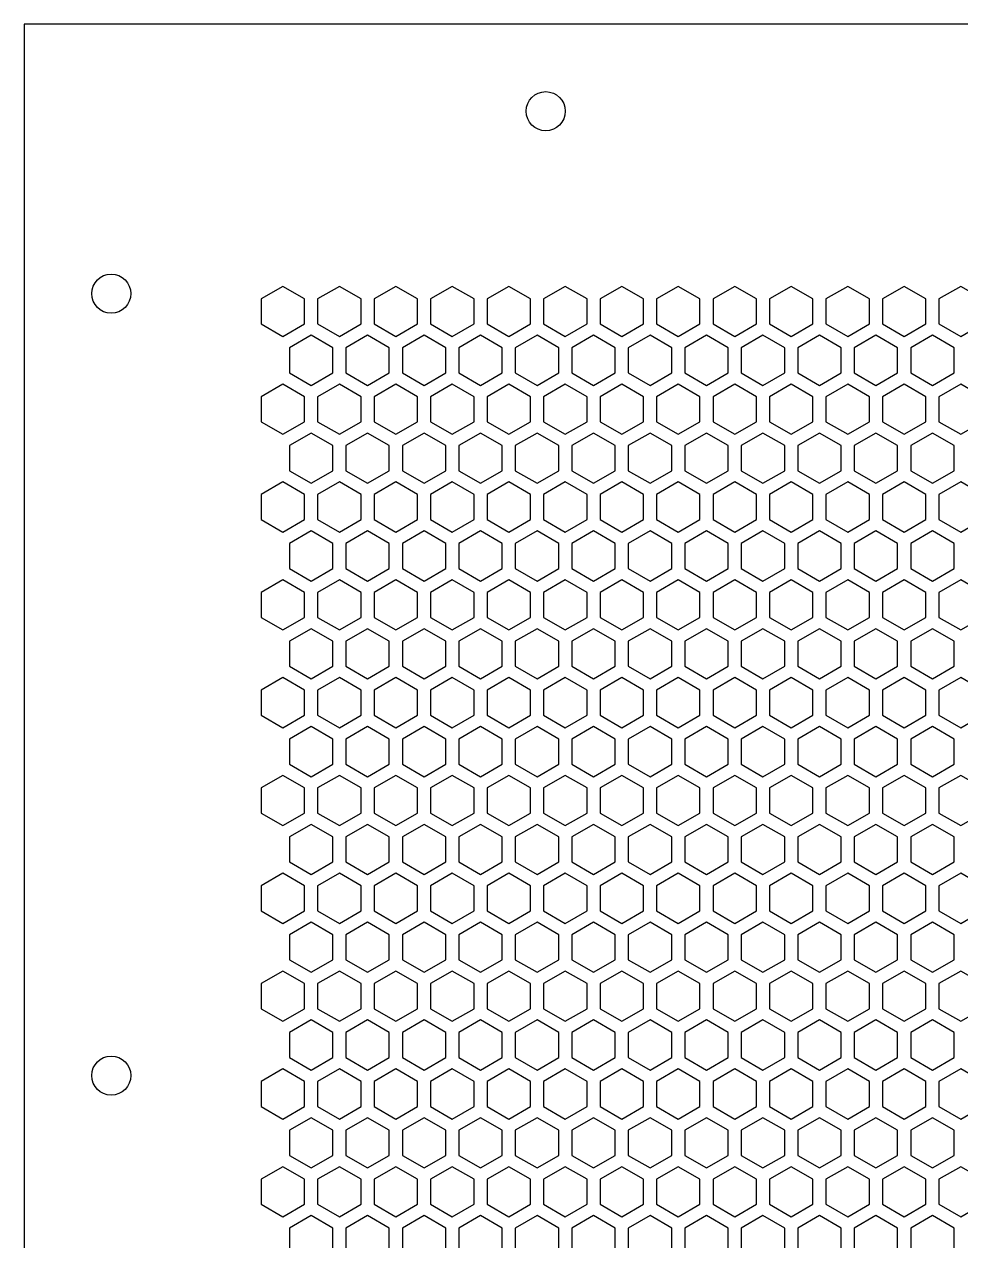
# Model space of a CAD drawing. Header units: millimetres. Extents: x 0 to 430, y 0 to 571.
# Drawn here: x 0 to 107.8, y 431 to 571 of the extents above; entities that cross this region are included whole.
import ezdxf

# ---------------------------------------------------------------- set-up
doc = ezdxf.new("R2010")
doc.units = ezdxf.units.MM
doc.layers.add('CUT', color=1, linetype='CONTINUOUS')

msp = doc.modelspace()

# ---------------------------------------------------------------- linework, layer by layer
at = {"layer": 'CUT'}
for p, q in [((430, 571), (0, 571)), ((0, 571), (0, 0))]:
    msp.add_line(p, q, dxfattribs=at)
for points in [[(32.25, 539.3975), (29.75, 540.8409), (27.25, 539.3975), (27.25, 536.5108), (29.75, 535.0674), (32.25, 536.5108)], [(38.75, 539.3975), (36.25, 540.8409), (33.75, 539.3975), (33.75, 536.5108), (36.25, 535.0674), (38.75, 536.5108)], [(45.25, 539.3975), (42.75, 540.8409), (40.25, 539.3975), (40.25, 536.5108), (42.75, 535.0674), (45.25, 536.5108)], [(51.75, 539.3975), (49.25, 540.8409), (46.75, 539.3975), (46.75, 536.5108), (49.25, 535.0674), (51.75, 536.5108)], [(58.25, 539.3975), (55.75, 540.8409), (53.25, 539.3975), (53.25, 536.5108), (55.75, 535.0674), (58.25, 536.5108)], [(64.75, 539.3975), (62.25, 540.8409), (59.75, 539.3975), (59.75, 536.5108), (62.25, 535.0674), (64.75, 536.5108)], [(71.25, 539.3975), (68.75, 540.8409), (66.25, 539.3975), (66.25, 536.5108), (68.75, 535.0674), (71.25, 536.5108)], [(77.75, 539.3975), (75.25, 540.8409), (72.75, 539.3975), (72.75, 536.5108), (75.25, 535.0674), (77.75, 536.5108)], [(84.25, 539.3975), (81.75, 540.8409), (79.25, 539.3975), (79.25, 536.5108), (81.75, 535.0674), (84.25, 536.5108)], [(90.75, 539.3975), (88.25, 540.8409), (85.75, 539.3975), (85.75, 536.5108), (88.25, 535.0674), (90.75, 536.5108)], [(97.25, 539.3975), (94.75, 540.8409), (92.25, 539.3975), (92.25, 536.5108), (94.75, 535.0674), (97.25, 536.5108)], [(103.75, 539.3975), (101.25, 540.8409), (98.75, 539.3975), (98.75, 536.5108), (101.25, 535.0674), (103.75, 536.5108)], [(110.25, 539.3975), (107.75, 540.8409), (105.25, 539.3975), (105.25, 536.5108), (107.75, 535.0674), (110.25, 536.5108)], [(35.5, 533.7683), (33, 535.2117), (30.5, 533.7683), (30.5, 530.8816), (33, 529.4382), (35.5, 530.8816)], [(42, 533.7683), (39.5, 535.2117), (37, 533.7683), (37, 530.8816), (39.5, 529.4382), (42, 530.8816)], [(48.5, 533.7683), (46, 535.2117), (43.5, 533.7683), (43.5, 530.8816), (46, 529.4382), (48.5, 530.8816)], [(55, 533.7683), (52.5, 535.2117), (50, 533.7683), (50, 530.8816), (52.5, 529.4382), (55, 530.8816)], [(61.5, 533.7683), (59, 535.2117), (56.5, 533.7683), (56.5, 530.8816), (59, 529.4382), (61.5, 530.8816)], [(68, 533.7683), (65.5, 535.2117), (63, 533.7683), (63, 530.8816), (65.5, 529.4382), (68, 530.8816)], [(74.5, 533.7683), (72, 535.2117), (69.5, 533.7683), (69.5, 530.8816), (72, 529.4382), (74.5, 530.8816)], [(81, 533.7683), (78.5, 535.2117), (76, 533.7683), (76, 530.8816), (78.5, 529.4382), (81, 530.8816)], [(87.5, 533.7683), (85, 535.2117), (82.5, 533.7683), (82.5, 530.8816), (85, 529.4382), (87.5, 530.8816)], [(94, 533.7683), (91.5, 535.2117), (89, 533.7683), (89, 530.8816), (91.5, 529.4382), (94, 530.8816)], [(100.5, 533.7683), (98, 535.2117), (95.5, 533.7683), (95.5, 530.8816), (98, 529.4382), (100.5, 530.8816)], [(107, 533.7683), (104.5, 535.2117), (102, 533.7683), (102, 530.8816), (104.5, 529.4382), (107, 530.8816)], [(32.25, 528.1392), (29.75, 529.5826), (27.25, 528.1392), (27.25, 525.2524), (29.75, 523.8091), (32.25, 525.2524)], [(38.75, 528.1392), (36.25, 529.5826), (33.75, 528.1392), (33.75, 525.2524), (36.25, 523.8091), (38.75, 525.2524)], [(45.25, 528.1392), (42.75, 529.5826), (40.25, 528.1392), (40.25, 525.2524), (42.75, 523.8091), (45.25, 525.2524)], [(51.75, 528.1392), (49.25, 529.5826), (46.75, 528.1392), (46.75, 525.2524), (49.25, 523.8091), (51.75, 525.2524)], [(58.25, 528.1392), (55.75, 529.5826), (53.25, 528.1392), (53.25, 525.2524), (55.75, 523.8091), (58.25, 525.2524)], [(64.75, 528.1392), (62.25, 529.5826), (59.75, 528.1392), (59.75, 525.2524), (62.25, 523.8091), (64.75, 525.2524)], [(71.25, 528.1392), (68.75, 529.5826), (66.25, 528.1392), (66.25, 525.2524), (68.75, 523.8091), (71.25, 525.2524)], [(77.75, 528.1392), (75.25, 529.5826), (72.75, 528.1392), (72.75, 525.2524), (75.25, 523.8091), (77.75, 525.2524)], [(84.25, 528.1392), (81.75, 529.5826), (79.25, 528.1392), (79.25, 525.2524), (81.75, 523.8091), (84.25, 525.2524)], [(90.75, 528.1392), (88.25, 529.5826), (85.75, 528.1392), (85.75, 525.2524), (88.25, 523.8091), (90.75, 525.2524)], [(97.25, 528.1392), (94.75, 529.5826), (92.25, 528.1392), (92.25, 525.2524), (94.75, 523.8091), (97.25, 525.2524)], [(103.75, 528.1392), (101.25, 529.5826), (98.75, 528.1392), (98.75, 525.2524), (101.25, 523.8091), (103.75, 525.2524)], [(110.25, 528.1392), (107.75, 529.5826), (105.25, 528.1392), (105.25, 525.2524), (107.75, 523.8091), (110.25, 525.2524)], [(35.5, 522.51), (33, 523.9534), (30.5, 522.51), (30.5, 519.6233), (33, 518.1799), (35.5, 519.6233)], [(42, 522.51), (39.5, 523.9534), (37, 522.51), (37, 519.6233), (39.5, 518.1799), (42, 519.6233)], [(48.5, 522.51), (46, 523.9534), (43.5, 522.51), (43.5, 519.6233), (46, 518.1799), (48.5, 519.6233)], [(55, 522.51), (52.5, 523.9534), (50, 522.51), (50, 519.6233), (52.5, 518.1799), (55, 519.6233)], [(61.5, 522.51), (59, 523.9534), (56.5, 522.51), (56.5, 519.6233), (59, 518.1799), (61.5, 519.6233)], [(68, 522.51), (65.5, 523.9534), (63, 522.51), (63, 519.6233), (65.5, 518.1799), (68, 519.6233)], [(74.5, 522.51), (72, 523.9534), (69.5, 522.51), (69.5, 519.6233), (72, 518.1799), (74.5, 519.6233)], [(81, 522.51), (78.5, 523.9534), (76, 522.51), (76, 519.6233), (78.5, 518.1799), (81, 519.6233)], [(87.5, 522.51), (85, 523.9534), (82.5, 522.51), (82.5, 519.6233), (85, 518.1799), (87.5, 519.6233)], [(94, 522.51), (91.5, 523.9534), (89, 522.51), (89, 519.6233), (91.5, 518.1799), (94, 519.6233)], [(100.5, 522.51), (98, 523.9534), (95.5, 522.51), (95.5, 519.6233), (98, 518.1799), (100.5, 519.6233)], [(107, 522.51), (104.5, 523.9534), (102, 522.51), (102, 519.6233), (104.5, 518.1799), (107, 519.6233)], [(32.25, 516.8809), (29.75, 518.3242), (27.25, 516.8809), (27.25, 513.9941), (29.75, 512.5507), (32.25, 513.9941)], [(38.75, 516.8809), (36.25, 518.3242), (33.75, 516.8809), (33.75, 513.9941), (36.25, 512.5507), (38.75, 513.9941)], [(45.25, 516.8809), (42.75, 518.3242), (40.25, 516.8809), (40.25, 513.9941), (42.75, 512.5507), (45.25, 513.9941)], [(51.75, 516.8809), (49.25, 518.3242), (46.75, 516.8809), (46.75, 513.9941), (49.25, 512.5507), (51.75, 513.9941)], [(58.25, 516.8809), (55.75, 518.3242), (53.25, 516.8809), (53.25, 513.9941), (55.75, 512.5507), (58.25, 513.9941)], [(64.75, 516.8809), (62.25, 518.3242), (59.75, 516.8809), (59.75, 513.9941), (62.25, 512.5507), (64.75, 513.9941)], [(71.25, 516.8809), (68.75, 518.3242), (66.25, 516.8809), (66.25, 513.9941), (68.75, 512.5507), (71.25, 513.9941)], [(77.75, 516.8809), (75.25, 518.3242), (72.75, 516.8809), (72.75, 513.9941), (75.25, 512.5507), (77.75, 513.9941)], [(84.25, 516.8809), (81.75, 518.3242), (79.25, 516.8809), (79.25, 513.9941), (81.75, 512.5507), (84.25, 513.9941)], [(90.75, 516.8809), (88.25, 518.3242), (85.75, 516.8809), (85.75, 513.9941), (88.25, 512.5507), (90.75, 513.9941)], [(97.25, 516.8809), (94.75, 518.3242), (92.25, 516.8809), (92.25, 513.9941), (94.75, 512.5507), (97.25, 513.9941)], [(103.75, 516.8809), (101.25, 518.3242), (98.75, 516.8809), (98.75, 513.9941), (101.25, 512.5507), (103.75, 513.9941)], [(110.25, 516.8809), (107.75, 518.3242), (105.25, 516.8809), (105.25, 513.9941), (107.75, 512.5507), (110.25, 513.9941)], [(35.5, 511.2517), (33, 512.6951), (30.5, 511.2517), (30.5, 508.3649), (33, 506.9216), (35.5, 508.3649)], [(42, 511.2517), (39.5, 512.6951), (37, 511.2517), (37, 508.3649), (39.5, 506.9216), (42, 508.3649)], [(48.5, 511.2517), (46, 512.6951), (43.5, 511.2517), (43.5, 508.3649), (46, 506.9216), (48.5, 508.3649)], [(55, 511.2517), (52.5, 512.6951), (50, 511.2517), (50, 508.3649), (52.5, 506.9216), (55, 508.3649)], [(61.5, 511.2517), (59, 512.6951), (56.5, 511.2517), (56.5, 508.3649), (59, 506.9216), (61.5, 508.3649)], [(68, 511.2517), (65.5, 512.6951), (63, 511.2517), (63, 508.3649), (65.5, 506.9216), (68, 508.3649)], [(74.5, 511.2517), (72, 512.6951), (69.5, 511.2517), (69.5, 508.3649), (72, 506.9216), (74.5, 508.3649)], [(81, 511.2517), (78.5, 512.6951), (76, 511.2517), (76, 508.3649), (78.5, 506.9216), (81, 508.3649)], [(87.5, 511.2517), (85, 512.6951), (82.5, 511.2517), (82.5, 508.3649), (85, 506.9216), (87.5, 508.3649)], [(94, 511.2517), (91.5, 512.6951), (89, 511.2517), (89, 508.3649), (91.5, 506.9216), (94, 508.3649)], [(100.5, 511.2517), (98, 512.6951), (95.5, 511.2517), (95.5, 508.3649), (98, 506.9216), (100.5, 508.3649)], [(107, 511.2517), (104.5, 512.6951), (102, 511.2517), (102, 508.3649), (104.5, 506.9216), (107, 508.3649)], [(32.25, 505.6225), (29.75, 507.0659), (27.25, 505.6225), (27.25, 502.7358), (29.75, 501.2924), (32.25, 502.7358)], [(38.75, 505.6225), (36.25, 507.0659), (33.75, 505.6225), (33.75, 502.7358), (36.25, 501.2924), (38.75, 502.7358)], [(45.25, 505.6225), (42.75, 507.0659), (40.25, 505.6225), (40.25, 502.7358), (42.75, 501.2924), (45.25, 502.7358)], [(51.75, 505.6225), (49.25, 507.0659), (46.75, 505.6225), (46.75, 502.7358), (49.25, 501.2924), (51.75, 502.7358)], [(58.25, 505.6225), (55.75, 507.0659), (53.25, 505.6225), (53.25, 502.7358), (55.75, 501.2924), (58.25, 502.7358)], [(64.75, 505.6225), (62.25, 507.0659), (59.75, 505.6225), (59.75, 502.7358), (62.25, 501.2924), (64.75, 502.7358)], [(71.25, 505.6225), (68.75, 507.0659), (66.25, 505.6225), (66.25, 502.7358), (68.75, 501.2924), (71.25, 502.7358)], [(77.75, 505.6225), (75.25, 507.0659), (72.75, 505.6225), (72.75, 502.7358), (75.25, 501.2924), (77.75, 502.7358)], [(84.25, 505.6225), (81.75, 507.0659), (79.25, 505.6225), (79.25, 502.7358), (81.75, 501.2924), (84.25, 502.7358)], [(90.75, 505.6225), (88.25, 507.0659), (85.75, 505.6225), (85.75, 502.7358), (88.25, 501.2924), (90.75, 502.7358)], [(97.25, 505.6225), (94.75, 507.0659), (92.25, 505.6225), (92.25, 502.7358), (94.75, 501.2924), (97.25, 502.7358)], [(103.75, 505.6225), (101.25, 507.0659), (98.75, 505.6225), (98.75, 502.7358), (101.25, 501.2924), (103.75, 502.7358)], [(110.25, 505.6225), (107.75, 507.0659), (105.25, 505.6225), (105.25, 502.7358), (107.75, 501.2924), (110.25, 502.7358)], [(35.5, 499.9934), (33, 501.4367), (30.5, 499.9934), (30.5, 497.1066), (33, 495.6632), (35.5, 497.1066)], [(42, 499.9934), (39.5, 501.4367), (37, 499.9934), (37, 497.1066), (39.5, 495.6632), (42, 497.1066)], [(48.5, 499.9934), (46, 501.4367), (43.5, 499.9934), (43.5, 497.1066), (46, 495.6632), (48.5, 497.1066)], [(55, 499.9934), (52.5, 501.4367), (50, 499.9934), (50, 497.1066), (52.5, 495.6632), (55, 497.1066)], [(61.5, 499.9934), (59, 501.4367), (56.5, 499.9934), (56.5, 497.1066), (59, 495.6632), (61.5, 497.1066)], [(68, 499.9934), (65.5, 501.4367), (63, 499.9934), (63, 497.1066), (65.5, 495.6632), (68, 497.1066)], [(74.5, 499.9934), (72, 501.4367), (69.5, 499.9934), (69.5, 497.1066), (72, 495.6632), (74.5, 497.1066)], [(81, 499.9934), (78.5, 501.4367), (76, 499.9934), (76, 497.1066), (78.5, 495.6632), (81, 497.1066)], [(87.5, 499.9934), (85, 501.4367), (82.5, 499.9934), (82.5, 497.1066), (85, 495.6632), (87.5, 497.1066)], [(94, 499.9934), (91.5, 501.4367), (89, 499.9934), (89, 497.1066), (91.5, 495.6632), (94, 497.1066)], [(100.5, 499.9934), (98, 501.4367), (95.5, 499.9934), (95.5, 497.1066), (98, 495.6632), (100.5, 497.1066)], [(107, 499.9934), (104.5, 501.4367), (102, 499.9934), (102, 497.1066), (104.5, 495.6632), (107, 497.1066)], [(32.25, 494.3642), (29.75, 495.8076), (27.25, 494.3642), (27.25, 491.4774), (29.75, 490.0341), (32.25, 491.4774)], [(38.75, 494.3642), (36.25, 495.8076), (33.75, 494.3642), (33.75, 491.4774), (36.25, 490.0341), (38.75, 491.4774)], [(45.25, 494.3642), (42.75, 495.8076), (40.25, 494.3642), (40.25, 491.4774), (42.75, 490.0341), (45.25, 491.4774)], [(51.75, 494.3642), (49.25, 495.8076), (46.75, 494.3642), (46.75, 491.4774), (49.25, 490.0341), (51.75, 491.4774)], [(58.25, 494.3642), (55.75, 495.8076), (53.25, 494.3642), (53.25, 491.4774), (55.75, 490.0341), (58.25, 491.4774)], [(64.75, 494.3642), (62.25, 495.8076), (59.75, 494.3642), (59.75, 491.4774), (62.25, 490.0341), (64.75, 491.4774)], [(71.25, 494.3642), (68.75, 495.8076), (66.25, 494.3642), (66.25, 491.4774), (68.75, 490.0341), (71.25, 491.4774)], [(77.75, 494.3642), (75.25, 495.8076), (72.75, 494.3642), (72.75, 491.4774), (75.25, 490.0341), (77.75, 491.4774)], [(84.25, 494.3642), (81.75, 495.8076), (79.25, 494.3642), (79.25, 491.4774), (81.75, 490.0341), (84.25, 491.4774)], [(90.75, 494.3642), (88.25, 495.8076), (85.75, 494.3642), (85.75, 491.4774), (88.25, 490.0341), (90.75, 491.4774)], [(97.25, 494.3642), (94.75, 495.8076), (92.25, 494.3642), (92.25, 491.4774), (94.75, 490.0341), (97.25, 491.4774)], [(103.75, 494.3642), (101.25, 495.8076), (98.75, 494.3642), (98.75, 491.4774), (101.25, 490.0341), (103.75, 491.4774)], [(110.25, 494.3642), (107.75, 495.8076), (105.25, 494.3642), (105.25, 491.4774), (107.75, 490.0341), (110.25, 491.4774)], [(35.5, 488.735), (33, 490.1784), (30.5, 488.735), (30.5, 485.8483), (33, 484.4049), (35.5, 485.8483)], [(42, 488.735), (39.5, 490.1784), (37, 488.735), (37, 485.8483), (39.5, 484.4049), (42, 485.8483)], [(48.5, 488.735), (46, 490.1784), (43.5, 488.735), (43.5, 485.8483), (46, 484.4049), (48.5, 485.8483)], [(55, 488.735), (52.5, 490.1784), (50, 488.735), (50, 485.8483), (52.5, 484.4049), (55, 485.8483)], [(61.5, 488.735), (59, 490.1784), (56.5, 488.735), (56.5, 485.8483), (59, 484.4049), (61.5, 485.8483)], [(68, 488.735), (65.5, 490.1784), (63, 488.735), (63, 485.8483), (65.5, 484.4049), (68, 485.8483)], [(74.5, 488.735), (72, 490.1784), (69.5, 488.735), (69.5, 485.8483), (72, 484.4049), (74.5, 485.8483)], [(81, 488.735), (78.5, 490.1784), (76, 488.735), (76, 485.8483), (78.5, 484.4049), (81, 485.8483)], [(87.5, 488.735), (85, 490.1784), (82.5, 488.735), (82.5, 485.8483), (85, 484.4049), (87.5, 485.8483)], [(94, 488.735), (91.5, 490.1784), (89, 488.735), (89, 485.8483), (91.5, 484.4049), (94, 485.8483)], [(100.5, 488.735), (98, 490.1784), (95.5, 488.735), (95.5, 485.8483), (98, 484.4049), (100.5, 485.8483)], [(107, 488.735), (104.5, 490.1784), (102, 488.735), (102, 485.8483), (104.5, 484.4049), (107, 485.8483)], [(32.25, 483.1059), (29.75, 484.5492), (27.25, 483.1059), (27.25, 480.2191), (29.75, 478.7757), (32.25, 480.2191)], [(38.75, 483.1059), (36.25, 484.5492), (33.75, 483.1059), (33.75, 480.2191), (36.25, 478.7757), (38.75, 480.2191)], [(45.25, 483.1059), (42.75, 484.5492), (40.25, 483.1059), (40.25, 480.2191), (42.75, 478.7757), (45.25, 480.2191)], [(51.75, 483.1059), (49.25, 484.5492), (46.75, 483.1059), (46.75, 480.2191), (49.25, 478.7757), (51.75, 480.2191)], [(58.25, 483.1059), (55.75, 484.5492), (53.25, 483.1059), (53.25, 480.2191), (55.75, 478.7757), (58.25, 480.2191)], [(64.75, 483.1059), (62.25, 484.5492), (59.75, 483.1059), (59.75, 480.2191), (62.25, 478.7757), (64.75, 480.2191)], [(71.25, 483.1059), (68.75, 484.5492), (66.25, 483.1059), (66.25, 480.2191), (68.75, 478.7757), (71.25, 480.2191)], [(77.75, 483.1059), (75.25, 484.5492), (72.75, 483.1059), (72.75, 480.2191), (75.25, 478.7757), (77.75, 480.2191)], [(84.25, 483.1059), (81.75, 484.5492), (79.25, 483.1059), (79.25, 480.2191), (81.75, 478.7757), (84.25, 480.2191)], [(90.75, 483.1059), (88.25, 484.5492), (85.75, 483.1059), (85.75, 480.2191), (88.25, 478.7757), (90.75, 480.2191)], [(97.25, 483.1059), (94.75, 484.5492), (92.25, 483.1059), (92.25, 480.2191), (94.75, 478.7757), (97.25, 480.2191)], [(103.75, 483.1059), (101.25, 484.5492), (98.75, 483.1059), (98.75, 480.2191), (101.25, 478.7757), (103.75, 480.2191)], [(110.25, 483.1059), (107.75, 484.5492), (105.25, 483.1059), (105.25, 480.2191), (107.75, 478.7757), (110.25, 480.2191)], [(35.5, 477.4767), (33, 478.9201), (30.5, 477.4767), (30.5, 474.5899), (33, 473.1466), (35.5, 474.5899)], [(42, 477.4767), (39.5, 478.9201), (37, 477.4767), (37, 474.5899), (39.5, 473.1466), (42, 474.5899)], [(48.5, 477.4767), (46, 478.9201), (43.5, 477.4767), (43.5, 474.5899), (46, 473.1466), (48.5, 474.5899)], [(55, 477.4767), (52.5, 478.9201), (50, 477.4767), (50, 474.5899), (52.5, 473.1466), (55, 474.5899)], [(61.5, 477.4767), (59, 478.9201), (56.5, 477.4767), (56.5, 474.5899), (59, 473.1466), (61.5, 474.5899)], [(68, 477.4767), (65.5, 478.9201), (63, 477.4767), (63, 474.5899), (65.5, 473.1466), (68, 474.5899)], [(74.5, 477.4767), (72, 478.9201), (69.5, 477.4767), (69.5, 474.5899), (72, 473.1466), (74.5, 474.5899)], [(81, 477.4767), (78.5, 478.9201), (76, 477.4767), (76, 474.5899), (78.5, 473.1466), (81, 474.5899)], [(87.5, 477.4767), (85, 478.9201), (82.5, 477.4767), (82.5, 474.5899), (85, 473.1466), (87.5, 474.5899)], [(94, 477.4767), (91.5, 478.9201), (89, 477.4767), (89, 474.5899), (91.5, 473.1466), (94, 474.5899)], [(100.5, 477.4767), (98, 478.9201), (95.5, 477.4767), (95.5, 474.5899), (98, 473.1466), (100.5, 474.5899)], [(107, 477.4767), (104.5, 478.9201), (102, 477.4767), (102, 474.5899), (104.5, 473.1466), (107, 474.5899)], [(32.25, 471.8475), (29.75, 473.2909), (27.25, 471.8475), (27.25, 468.9608), (29.75, 467.5174), (32.25, 468.9608)], [(38.75, 471.8475), (36.25, 473.2909), (33.75, 471.8475), (33.75, 468.9608), (36.25, 467.5174), (38.75, 468.9608)], [(45.25, 471.8475), (42.75, 473.2909), (40.25, 471.8475), (40.25, 468.9608), (42.75, 467.5174), (45.25, 468.9608)], [(51.75, 471.8475), (49.25, 473.2909), (46.75, 471.8475), (46.75, 468.9608), (49.25, 467.5174), (51.75, 468.9608)], [(58.25, 471.8475), (55.75, 473.2909), (53.25, 471.8475), (53.25, 468.9608), (55.75, 467.5174), (58.25, 468.9608)], [(64.75, 471.8475), (62.25, 473.2909), (59.75, 471.8475), (59.75, 468.9608), (62.25, 467.5174), (64.75, 468.9608)], [(71.25, 471.8475), (68.75, 473.2909), (66.25, 471.8475), (66.25, 468.9608), (68.75, 467.5174), (71.25, 468.9608)], [(77.75, 471.8475), (75.25, 473.2909), (72.75, 471.8475), (72.75, 468.9608), (75.25, 467.5174), (77.75, 468.9608)], [(84.25, 471.8475), (81.75, 473.2909), (79.25, 471.8475), (79.25, 468.9608), (81.75, 467.5174), (84.25, 468.9608)], [(90.75, 471.8475), (88.25, 473.2909), (85.75, 471.8475), (85.75, 468.9608), (88.25, 467.5174), (90.75, 468.9608)], [(97.25, 471.8475), (94.75, 473.2909), (92.25, 471.8475), (92.25, 468.9608), (94.75, 467.5174), (97.25, 468.9608)], [(103.75, 471.8475), (101.25, 473.2909), (98.75, 471.8475), (98.75, 468.9608), (101.25, 467.5174), (103.75, 468.9608)], [(110.25, 471.8475), (107.75, 473.2909), (105.25, 471.8475), (105.25, 468.9608), (107.75, 467.5174), (110.25, 468.9608)], [(35.5, 466.2184), (33, 467.6617), (30.5, 466.2184), (30.5, 463.3316), (33, 461.8882), (35.5, 463.3316)], [(42, 466.2184), (39.5, 467.6617), (37, 466.2184), (37, 463.3316), (39.5, 461.8882), (42, 463.3316)], [(48.5, 466.2184), (46, 467.6617), (43.5, 466.2184), (43.5, 463.3316), (46, 461.8882), (48.5, 463.3316)], [(55, 466.2184), (52.5, 467.6617), (50, 466.2184), (50, 463.3316), (52.5, 461.8882), (55, 463.3316)], [(61.5, 466.2184), (59, 467.6617), (56.5, 466.2184), (56.5, 463.3316), (59, 461.8882), (61.5, 463.3316)], [(68, 466.2184), (65.5, 467.6617), (63, 466.2184), (63, 463.3316), (65.5, 461.8882), (68, 463.3316)], [(74.5, 466.2184), (72, 467.6617), (69.5, 466.2184), (69.5, 463.3316), (72, 461.8882), (74.5, 463.3316)], [(81, 466.2184), (78.5, 467.6617), (76, 466.2184), (76, 463.3316), (78.5, 461.8882), (81, 463.3316)], [(87.5, 466.2184), (85, 467.6617), (82.5, 466.2184), (82.5, 463.3316), (85, 461.8882), (87.5, 463.3316)], [(94, 466.2184), (91.5, 467.6617), (89, 466.2184), (89, 463.3316), (91.5, 461.8882), (94, 463.3316)], [(100.5, 466.2184), (98, 467.6617), (95.5, 466.2184), (95.5, 463.3316), (98, 461.8882), (100.5, 463.3316)], [(107, 466.2184), (104.5, 467.6617), (102, 466.2184), (102, 463.3316), (104.5, 461.8882), (107, 463.3316)], [(32.25, 460.5892), (29.75, 462.0326), (27.25, 460.5892), (27.25, 457.7024), (29.75, 456.2591), (32.25, 457.7024)], [(38.75, 460.5892), (36.25, 462.0326), (33.75, 460.5892), (33.75, 457.7024), (36.25, 456.2591), (38.75, 457.7024)], [(45.25, 460.5892), (42.75, 462.0326), (40.25, 460.5892), (40.25, 457.7024), (42.75, 456.2591), (45.25, 457.7024)], [(51.75, 460.5892), (49.25, 462.0326), (46.75, 460.5892), (46.75, 457.7024), (49.25, 456.2591), (51.75, 457.7024)], [(58.25, 460.5892), (55.75, 462.0326), (53.25, 460.5892), (53.25, 457.7024), (55.75, 456.2591), (58.25, 457.7024)], [(64.75, 460.5892), (62.25, 462.0326), (59.75, 460.5892), (59.75, 457.7024), (62.25, 456.2591), (64.75, 457.7024)], [(71.25, 460.5892), (68.75, 462.0326), (66.25, 460.5892), (66.25, 457.7024), (68.75, 456.2591), (71.25, 457.7024)], [(77.75, 460.5892), (75.25, 462.0326), (72.75, 460.5892), (72.75, 457.7024), (75.25, 456.2591), (77.75, 457.7024)], [(84.25, 460.5892), (81.75, 462.0326), (79.25, 460.5892), (79.25, 457.7024), (81.75, 456.2591), (84.25, 457.7024)], [(90.75, 460.5892), (88.25, 462.0326), (85.75, 460.5892), (85.75, 457.7024), (88.25, 456.2591), (90.75, 457.7024)], [(97.25, 460.5892), (94.75, 462.0326), (92.25, 460.5892), (92.25, 457.7024), (94.75, 456.2591), (97.25, 457.7024)], [(103.75, 460.5892), (101.25, 462.0326), (98.75, 460.5892), (98.75, 457.7024), (101.25, 456.2591), (103.75, 457.7024)], [(110.25, 460.5892), (107.75, 462.0326), (105.25, 460.5892), (105.25, 457.7024), (107.75, 456.2591), (110.25, 457.7024)], [(35.5, 454.96), (33, 456.4034), (30.5, 454.96), (30.5, 452.0733), (33, 450.6299), (35.5, 452.0733)], [(42, 454.96), (39.5, 456.4034), (37, 454.96), (37, 452.0733), (39.5, 450.6299), (42, 452.0733)], [(48.5, 454.96), (46, 456.4034), (43.5, 454.96), (43.5, 452.0733), (46, 450.6299), (48.5, 452.0733)], [(55, 454.96), (52.5, 456.4034), (50, 454.96), (50, 452.0733), (52.5, 450.6299), (55, 452.0733)], [(61.5, 454.96), (59, 456.4034), (56.5, 454.96), (56.5, 452.0733), (59, 450.6299), (61.5, 452.0733)], [(68, 454.96), (65.5, 456.4034), (63, 454.96), (63, 452.0733), (65.5, 450.6299), (68, 452.0733)], [(74.5, 454.96), (72, 456.4034), (69.5, 454.96), (69.5, 452.0733), (72, 450.6299), (74.5, 452.0733)], [(81, 454.96), (78.5, 456.4034), (76, 454.96), (76, 452.0733), (78.5, 450.6299), (81, 452.0733)], [(87.5, 454.96), (85, 456.4034), (82.5, 454.96), (82.5, 452.0733), (85, 450.6299), (87.5, 452.0733)], [(94, 454.96), (91.5, 456.4034), (89, 454.96), (89, 452.0733), (91.5, 450.6299), (94, 452.0733)], [(100.5, 454.96), (98, 456.4034), (95.5, 454.96), (95.5, 452.0733), (98, 450.6299), (100.5, 452.0733)], [(107, 454.96), (104.5, 456.4034), (102, 454.96), (102, 452.0733), (104.5, 450.6299), (107, 452.0733)], [(32.25, 449.3309), (29.75, 450.7742), (27.25, 449.3309), (27.25, 446.4441), (29.75, 445.0007), (32.25, 446.4441)], [(38.75, 449.3309), (36.25, 450.7742), (33.75, 449.3309), (33.75, 446.4441), (36.25, 445.0007), (38.75, 446.4441)], [(45.25, 449.3309), (42.75, 450.7742), (40.25, 449.3309), (40.25, 446.4441), (42.75, 445.0007), (45.25, 446.4441)], [(51.75, 449.3309), (49.25, 450.7742), (46.75, 449.3309), (46.75, 446.4441), (49.25, 445.0007), (51.75, 446.4441)], [(58.25, 449.3309), (55.75, 450.7742), (53.25, 449.3309), (53.25, 446.4441), (55.75, 445.0007), (58.25, 446.4441)], [(64.75, 449.3309), (62.25, 450.7742), (59.75, 449.3309), (59.75, 446.4441), (62.25, 445.0007), (64.75, 446.4441)], [(71.25, 449.3309), (68.75, 450.7742), (66.25, 449.3309), (66.25, 446.4441), (68.75, 445.0007), (71.25, 446.4441)], [(77.75, 449.3309), (75.25, 450.7742), (72.75, 449.3309), (72.75, 446.4441), (75.25, 445.0007), (77.75, 446.4441)], [(84.25, 449.3309), (81.75, 450.7742), (79.25, 449.3309), (79.25, 446.4441), (81.75, 445.0007), (84.25, 446.4441)], [(90.75, 449.3309), (88.25, 450.7742), (85.75, 449.3309), (85.75, 446.4441), (88.25, 445.0007), (90.75, 446.4441)], [(97.25, 449.3309), (94.75, 450.7742), (92.25, 449.3309), (92.25, 446.4441), (94.75, 445.0007), (97.25, 446.4441)], [(103.75, 449.3309), (101.25, 450.7742), (98.75, 449.3309), (98.75, 446.4441), (101.25, 445.0007), (103.75, 446.4441)], [(110.25, 449.3309), (107.75, 450.7742), (105.25, 449.3309), (105.25, 446.4441), (107.75, 445.0007), (110.25, 446.4441)], [(35.5, 443.7017), (33, 445.1451), (30.5, 443.7017), (30.5, 440.815), (33, 439.3716), (35.5, 440.815)], [(42, 443.7017), (39.5, 445.1451), (37, 443.7017), (37, 440.815), (39.5, 439.3716), (42, 440.815)], [(48.5, 443.7017), (46, 445.1451), (43.5, 443.7017), (43.5, 440.815), (46, 439.3716), (48.5, 440.815)], [(55, 443.7017), (52.5, 445.1451), (50, 443.7017), (50, 440.815), (52.5, 439.3716), (55, 440.815)], [(61.5, 443.7017), (59, 445.1451), (56.5, 443.7017), (56.5, 440.815), (59, 439.3716), (61.5, 440.815)], [(68, 443.7017), (65.5, 445.1451), (63, 443.7017), (63, 440.815), (65.5, 439.3716), (68, 440.815)], [(74.5, 443.7017), (72, 445.1451), (69.5, 443.7017), (69.5, 440.815), (72, 439.3716), (74.5, 440.815)], [(81, 443.7017), (78.5, 445.1451), (76, 443.7017), (76, 440.815), (78.5, 439.3716), (81, 440.815)], [(87.5, 443.7017), (85, 445.1451), (82.5, 443.7017), (82.5, 440.815), (85, 439.3716), (87.5, 440.815)], [(94, 443.7017), (91.5, 445.1451), (89, 443.7017), (89, 440.815), (91.5, 439.3716), (94, 440.815)], [(100.5, 443.7017), (98, 445.1451), (95.5, 443.7017), (95.5, 440.815), (98, 439.3716), (100.5, 440.815)], [(107, 443.7017), (104.5, 445.1451), (102, 443.7017), (102, 440.815), (104.5, 439.3716), (107, 440.815)], [(32.25, 438.0725), (29.75, 439.5159), (27.25, 438.0725), (27.25, 435.1858), (29.75, 433.7424), (32.25, 435.1858)], [(38.75, 438.0725), (36.25, 439.5159), (33.75, 438.0725), (33.75, 435.1858), (36.25, 433.7424), (38.75, 435.1858)], [(45.25, 438.0725), (42.75, 439.5159), (40.25, 438.0725), (40.25, 435.1858), (42.75, 433.7424), (45.25, 435.1858)], [(51.75, 438.0725), (49.25, 439.5159), (46.75, 438.0725), (46.75, 435.1858), (49.25, 433.7424), (51.75, 435.1858)], [(58.25, 438.0725), (55.75, 439.5159), (53.25, 438.0725), (53.25, 435.1858), (55.75, 433.7424), (58.25, 435.1858)], [(64.75, 438.0725), (62.25, 439.5159), (59.75, 438.0725), (59.75, 435.1858), (62.25, 433.7424), (64.75, 435.1858)], [(71.25, 438.0725), (68.75, 439.5159), (66.25, 438.0725), (66.25, 435.1858), (68.75, 433.7424), (71.25, 435.1858)], [(77.75, 438.0725), (75.25, 439.5159), (72.75, 438.0725), (72.75, 435.1858), (75.25, 433.7424), (77.75, 435.1858)], [(84.25, 438.0725), (81.75, 439.5159), (79.25, 438.0725), (79.25, 435.1858), (81.75, 433.7424), (84.25, 435.1858)], [(90.75, 438.0725), (88.25, 439.5159), (85.75, 438.0725), (85.75, 435.1858), (88.25, 433.7424), (90.75, 435.1858)], [(97.25, 438.0725), (94.75, 439.5159), (92.25, 438.0725), (92.25, 435.1858), (94.75, 433.7424), (97.25, 435.1858)], [(103.75, 438.0725), (101.25, 439.5159), (98.75, 438.0725), (98.75, 435.1858), (101.25, 433.7424), (103.75, 435.1858)], [(110.25, 438.0725), (107.75, 439.5159), (105.25, 438.0725), (105.25, 435.1858), (107.75, 433.7424), (110.25, 435.1858)], [(35.5, 432.4434), (33, 433.8868), (30.5, 432.4434), (30.5, 429.5566), (33, 428.1132), (35.5, 429.5566)], [(42, 432.4434), (39.5, 433.8868), (37, 432.4434), (37, 429.5566), (39.5, 428.1132), (42, 429.5566)], [(48.5, 432.4434), (46, 433.8868), (43.5, 432.4434), (43.5, 429.5566), (46, 428.1132), (48.5, 429.5566)], [(55, 432.4434), (52.5, 433.8868), (50, 432.4434), (50, 429.5566), (52.5, 428.1132), (55, 429.5566)], [(61.5, 432.4434), (59, 433.8868), (56.5, 432.4434), (56.5, 429.5566), (59, 428.1132), (61.5, 429.5566)], [(68, 432.4434), (65.5, 433.8868), (63, 432.4434), (63, 429.5566), (65.5, 428.1132), (68, 429.5566)], [(74.5, 432.4434), (72, 433.8868), (69.5, 432.4434), (69.5, 429.5566), (72, 428.1132), (74.5, 429.5566)], [(81, 432.4434), (78.5, 433.8868), (76, 432.4434), (76, 429.5566), (78.5, 428.1132), (81, 429.5566)], [(87.5, 432.4434), (85, 433.8868), (82.5, 432.4434), (82.5, 429.5566), (85, 428.1132), (87.5, 429.5566)], [(94, 432.4434), (91.5, 433.8868), (89, 432.4434), (89, 429.5566), (91.5, 428.1132), (94, 429.5566)], [(100.5, 432.4434), (98, 433.8868), (95.5, 432.4434), (95.5, 429.5566), (98, 428.1132), (100.5, 429.5566)], [(107, 432.4434), (104.5, 433.8868), (102, 432.4434), (102, 429.5566), (104.5, 428.1132), (107, 429.5566)]]:
    msp.add_lwpolyline(points, close=True, dxfattribs=at)
for centre in [(60, 561), (10, 540), (10, 450)]:
    msp.add_circle(centre, 2.25, dxfattribs=at)

doc.saveas('drawing.dxf')
